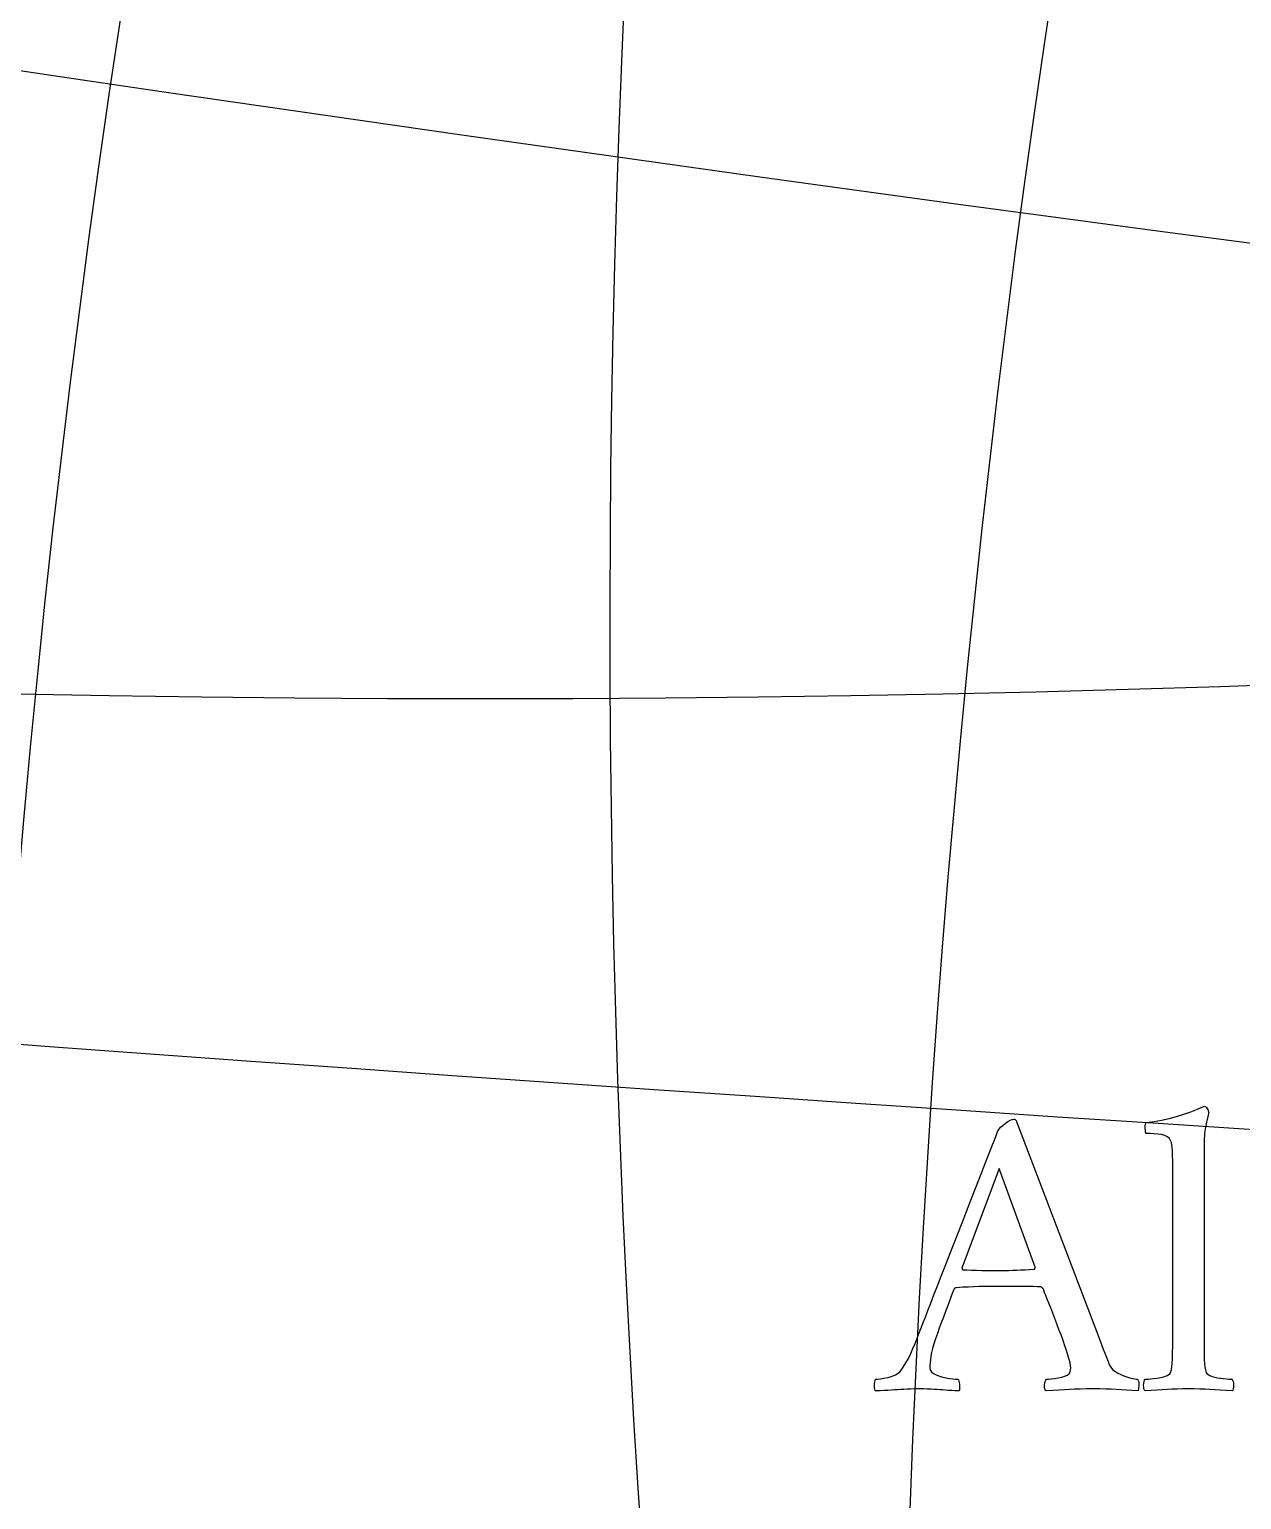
# Model space of a CAD drawing. Header units: millimetres. Extents: x -105 to 105, y -105 to 128.
# Drawn here: x -79.3 to -70.42, y 3.72 to 14.49 of the extents above; entities that cross this region are included whole.
import ezdxf

# ---------------------------------------------------------------- set-up
doc = ezdxf.new("R2010")
doc.units = ezdxf.units.MM
for name, color, linetype in [('ENGRAVE', 7, 'Continuous'), ('ENGRAVE_FINE', 8, 'Continuous'), ('TEXT', 5, 'Continuous')]:
    doc.layers.add(name, color=color, linetype=linetype)

msp = doc.modelspace()

# ---------------------------------------------------------------- linework, layer by layer
at = {"layer": 'ENGRAVE'}
for radius in [102.9, 102.9, 100.1438, 95.025, 95.025, 95.025]:
    msp.add_circle((0, 0), radius, dxfattribs=at)
for centre, radius, start, end in [((16.7555, 0), 96.4909, 100, 260), ((0, 547.2272), 538.9136, 260, 280)]:
    msp.add_arc(centre, radius, start, end, dxfattribs=at)
at = {"layer": 'ENGRAVE_FINE'}
for centre, radius, start, end in [((8.3136, 0), 95.388, 95, 265), ((25.4619, 0), 98.3771, 105, 255), ((7.6193, 3.3261), 95.388, 118.583333, 288.583334), ((15.356, 6.7036), 96.4909, 123.583333, 283.583333), ((23.3353, 10.1868), 98.3771, 128.583333, 278.583333), ((-76.0357, 174.1769), 164.5881, 263.583333, 323.583333), ((-89.9579, 206.0688), 203.7818, 268.583333, 318.583333), ((-111.1567, 254.6295), 261.079, 273.583333, 313.583333), ((-146.8896, 336.4839), 354.6381, 278.583333, 308.583333), ((-218.936, 501.5223), 538.9136, 283.583333, 303.583333), ((-436.2057, 999.2277), 1086.1407, 288.5833333, 298.5833333), ((436.2057, -999.2277), 1086.1407, 108.5833333, 118.5833333), ((0, 367.1484), 354.6381, 255, 285), ((218.936, -501.5223), 538.9136, 103.583333, 123.583333), ((146.8896, -336.4839), 354.6381, 98.583333, 128.583333), ((0, 1090.2896), 1086.1407, 265, 275)]:
    msp.add_arc(centre, radius, start, end, dxfattribs=at)
at = {"layer": 'TEXT'}
for points in [[(-70.9214, 6.1916), (-70.9215, 6.2093), (-70.9218, 6.2287), (-70.9222, 6.2499), (-70.9229, 6.2728), (-70.9243, 6.2953), (-70.9271, 6.3153), (-70.9312, 6.3329), (-70.9367, 6.3479), (-70.9454, 6.3632), (-70.9593, 6.3755), (-70.9784, 6.3847), (-71.0026, 6.3908), (-71.0299, 6.3948), (-71.0582, 6.3977), (-71.0874, 6.3994), (-71.1176, 6.4), (-71.119, 6.4024), (-71.1202, 6.4096), (-71.1213, 6.4216), (-71.1222, 6.4383), (-71.1223, 6.4553), (-71.121, 6.4678), (-71.1184, 6.476), (-71.1145, 6.4797), (-71.0582, 6.4871), (-71.0026, 6.4969), (-70.9478, 6.5093), (-70.8938, 6.5241), (-70.8409, 6.5409), (-70.7896, 6.559), (-70.7398, 6.5785), (-70.6915, 6.5992), (-70.6854, 6.5982), (-70.6796, 6.595), (-70.6739, 6.5898), (-70.6685, 6.5824), (-70.6638, 6.5741), (-70.6604, 6.5659), (-70.6584, 6.558), (-70.6578, 6.5502), (-70.6588, 6.546), (-70.662, 6.5333), (-70.6672, 6.5123), (-70.6746, 6.4828), (-70.682, 6.4454), (-70.6873, 6.4008), (-70.6904, 6.3489), (-70.6915, 6.2897), (-70.6915, 4.8673), (-70.6914, 4.8342), (-70.6911, 4.8022), (-70.6906, 4.7714), (-70.6899, 4.7417), (-70.6885, 4.7139), (-70.6857, 4.6888), (-70.6816, 4.6664), (-70.6762, 4.6466), (-70.6711, 4.6392), (-70.662, 4.6321), (-70.6489, 4.6254), (-70.6317, 4.6191), (-70.6122, 4.6134), (-70.5919, 4.6087), (-70.5708, 4.605), (-70.5489, 4.6022), (-70.5283, 4.6002), (-70.511, 4.5987), (-70.4969, 4.5979), (-70.4861, 4.5976), (-70.482, 4.5903), (-70.4788, 4.5807), (-70.4766, 4.5689), (-70.4754, 4.5547), (-70.4755, 4.5405), (-70.4773, 4.5286), (-70.4808, 4.519), (-70.4861, 4.5118), (-70.5307, 4.5147), (-70.5727, 4.5175), (-70.612, 4.5201), (-70.6486, 4.5225), (-70.685, 4.5245), (-70.7237, 4.5259), (-70.7647, 4.5268), (-70.808, 4.5271), (-70.8498, 4.5268), (-70.8896, 4.5259), (-70.9272, 4.5245), (-70.9628, 4.5225), (-70.9987, 4.5201), (-71.0375, 4.5175), (-71.0791, 4.5147), (-71.1237, 4.5118), (-71.129, 4.519), (-71.1325, 4.5286), (-71.1343, 4.5405), (-71.1344, 4.5547), (-71.1332, 4.5689), (-71.131, 4.5807), (-71.1278, 4.5903), (-71.1237, 4.5976), (-71.113, 4.5979), (-71.0992, 4.5987), (-71.0823, 4.6002), (-71.0624, 4.6022), (-71.0411, 4.605), (-71.0202, 4.6087), (-70.9997, 4.6134), (-70.9796, 4.6191), (-70.962, 4.6254), (-70.949, 4.6321), (-70.9405, 4.6392), (-70.9367, 4.6466), (-70.9312, 4.6664), (-70.9271, 4.6888), (-70.9243, 4.7139), (-70.9229, 4.7417), (-70.9222, 4.7714), (-70.9218, 4.8022), (-70.9215, 4.8342), (-70.9214, 4.8673)], [(-72.779, 4.9378), (-72.7771, 4.9425), (-72.7717, 4.9566), (-72.7626, 4.9801), (-72.7498, 5.0129), (-72.734, 5.0538), (-72.7157, 5.1015), (-72.695, 5.1558), (-72.6717, 5.2168), (-72.6463, 5.283), (-72.6192, 5.3528), (-72.5904, 5.4263), (-72.5598, 5.5034), (-72.5283, 5.5829), (-72.4966, 5.6636), (-72.4647, 5.7454), (-72.4326, 5.8283), (-72.4007, 5.911), (-72.3694, 5.9919), (-72.3386, 6.0712), (-72.3084, 6.1486), (-72.2794, 6.223), (-72.2521, 6.2927), (-72.2265, 6.3579), (-72.2027, 6.4184), (-72.1947, 6.431), (-72.1831, 6.4444), (-72.1679, 6.4586), (-72.149, 6.4736), (-72.1296, 6.487), (-72.1126, 6.4966), (-72.0982, 6.5023), (-72.0862, 6.5042), (-72.0834, 6.5041), (-72.0812, 6.5038), (-72.0796, 6.5034), (-72.0785, 6.5027), (-72.0775, 6.5018), (-72.0759, 6.5008), (-72.0737, 6.4995), (-72.0709, 6.4981), (-71.4609, 4.898), (-71.4308, 4.8191), (-71.408, 4.7601), (-71.3925, 4.721), (-71.3842, 4.7018), (-71.3748, 4.6855), (-71.3616, 4.6704), (-71.3449, 4.6564), (-71.3245, 4.6436), (-71.3022, 4.6322), (-71.28, 4.6225), (-71.2578, 4.6145), (-71.2356, 4.6083), (-71.2154, 4.6036), (-71.1992, 4.6003), (-71.187, 4.5983), (-71.1789, 4.5976), (-71.1737, 4.5889), (-71.1704, 4.5781), (-71.1691, 4.5651), (-71.1697, 4.5501), (-71.1712, 4.5356), (-71.1727, 4.5244), (-71.1743, 4.5165), (-71.1758, 4.5118), (-71.2191, 4.5147), (-71.2601, 4.5175), (-71.2988, 4.5201), (-71.3352, 4.5225), (-71.3722, 4.5245), (-71.4126, 4.5259), (-71.4565, 4.5268), (-71.5038, 4.5271), (-71.5537, 4.5268), (-71.5992, 4.5259), (-71.6403, 4.5245), (-71.677, 4.5225), (-71.7137, 4.5201), (-71.7548, 4.5175), (-71.8003, 4.5147), (-71.8502, 4.5118), (-71.8554, 4.519), (-71.859, 4.5286), (-71.8608, 4.5405), (-71.8609, 4.5547), (-71.8595, 4.5689), (-71.8567, 4.5807), (-71.8526, 4.5903), (-71.8471, 4.5976), (-71.8314, 4.5983), (-71.8119, 4.6003), (-71.7885, 4.6036), (-71.7613, 4.6083), (-71.7345, 4.6142), (-71.7122, 4.621), (-71.6946, 4.6287), (-71.6816, 4.6374), (-71.6762, 4.6447), (-71.6724, 4.6543), (-71.6701, 4.6662), (-71.6693, 4.6804), (-71.6706, 4.6965), (-71.6743, 4.7175), (-71.6805, 4.7433), (-71.6892, 4.7738), (-71.6999, 4.8079), (-71.7118, 4.844), (-71.7252, 4.8822), (-71.7398, 4.9225), (-71.7551, 4.9636), (-71.7705, 5.0041), (-71.7858, 5.0441), (-71.8011, 5.0834), (-71.8158, 5.1208), (-71.8291, 5.1547), (-71.8411, 5.1852), (-71.8517, 5.2122), (-71.8604, 5.2343), (-71.8666, 5.2501), (-71.8704, 5.2596), (-71.8716, 5.2628), (-71.872, 5.2632), (-71.8732, 5.2643), (-71.8751, 5.2662), (-71.8778, 5.2689), (-71.8808, 5.2716), (-71.8839, 5.2735), (-71.887, 5.2746), (-71.89, 5.275), (-71.9144, 5.2764), (-71.9414, 5.2773), (-71.9711, 5.2779), (-72.0034, 5.2781), (-72.0366, 5.2781), (-72.0686, 5.2781), (-72.0994, 5.2781), (-72.1291, 5.2781), (-72.1368, 5.2781), (-72.1444, 5.2781), (-72.1521, 5.2781), (-72.1598, 5.2781), (-72.1672, 5.2781), (-72.1743, 5.2781), (-72.181, 5.2781), (-72.1874, 5.2781), (-72.2316, 5.278), (-72.2724, 5.2777), (-72.3098, 5.2772), (-72.3437, 5.2766), (-72.3782, 5.2755), (-72.4173, 5.2739), (-72.4609, 5.2717), (-72.5092, 5.2689), (-72.5109, 5.2686), (-72.513, 5.2677), (-72.5155, 5.2663), (-72.5184, 5.2643), (-72.5211, 5.2623), (-72.523, 5.2609), (-72.5242, 5.26), (-72.5245, 5.2597), (-72.526, 5.2559), (-72.5303, 5.2444), (-72.5375, 5.2252), (-72.5475, 5.1984), (-72.5596, 5.1663), (-72.5728, 5.1313), (-72.5872, 5.0935), (-72.6027, 5.0528), (-72.6183, 5.0113), (-72.633, 4.9712), (-72.6467, 4.9324), (-72.6594, 4.8949), (-72.672, 4.8581), (-72.682, 4.8244), (-72.6896, 4.7938), (-72.6947, 4.7662), (-72.698, 4.7415), (-72.7004, 4.7194), (-72.7019, 4.7001), (-72.7023, 4.6834), (-72.6994, 4.6674), (-72.6905, 4.6532), (-72.6756, 4.6406), (-72.6548, 4.6298), (-72.6309, 4.6207), (-72.6065, 4.6133), (-72.5818, 4.6077), (-72.5567, 4.6037), (-72.5338, 4.601), (-72.5157, 4.5991), (-72.5024, 4.598), (-72.4939, 4.5976), (-72.491, 4.5929), (-72.4885, 4.5849), (-72.4864, 4.5737), (-72.4847, 4.5593), (-72.4837, 4.5442), (-72.4839, 4.5313), (-72.4853, 4.5205), (-72.4878, 4.5118), (-72.5158, 4.5133), (-72.5418, 4.5148), (-72.5656, 4.5164), (-72.5874, 4.5179), (-72.6081, 4.5194), (-72.6288, 4.521), (-72.6495, 4.5225), (-72.6701, 4.524), (-72.6925, 4.5254), (-72.718, 4.5263), (-72.7469, 4.5269), (-72.779, 4.5271), (-72.8113, 4.5269), (-72.841, 4.5263), (-72.868, 4.5254), (-72.8924, 4.524), (-72.9154, 4.5225), (-72.9384, 4.521), (-72.9614, 4.5194), (-72.9843, 4.5179), (-73.0089, 4.5164), (-73.0365, 4.5148), (-73.0671, 4.5133), (-73.1008, 4.5118), (-73.1035, 4.5165), (-73.1054, 4.5244), (-73.1066, 4.5356), (-73.107, 4.5501), (-73.1066, 4.5651), (-73.1054, 4.5781), (-73.1035, 4.5889), (-73.1008, 4.5976), (-73.0846, 4.5985), (-73.0637, 4.601), (-73.0379, 4.6054), (-73.0073, 4.6114), (-72.9772, 4.6193), (-72.9525, 4.6294), (-72.9335, 4.6416), (-72.92, 4.6558), (-72.8978, 4.6858), (-72.8774, 4.7175), (-72.8588, 4.751), (-72.8418, 4.7861), (-72.8258, 4.8226), (-72.81, 4.8601), (-72.7944, 4.8985), (-72.779, 4.9378)], [(-72.1935, 6.1425), (-72.4663, 5.413), (-72.4662, 5.4126), (-72.4659, 5.4114), (-72.4654, 5.4095), (-72.4648, 5.4068), (-72.4639, 5.4042), (-72.4629, 5.4022), (-72.4616, 5.4011), (-72.4602, 5.4007), (-72.4296, 5.3993), (-72.3962, 5.398), (-72.3599, 5.397), (-72.3207, 5.3961), (-72.2821, 5.3954), (-72.2475, 5.395), (-72.217, 5.3947), (-72.1904, 5.3946), (-72.156, 5.3948), (-72.1234, 5.3953), (-72.0924, 5.3963), (-72.0632, 5.3976), (-72.0342, 5.3992), (-72.0038, 5.4007), (-71.9721, 5.4022), (-71.9391, 5.4038), (-71.9363, 5.4043), (-71.9341, 5.4057), (-71.9325, 5.4081), (-71.9314, 5.4114), (-71.9307, 5.4148), (-71.9303, 5.4172), (-71.93, 5.4186), (-71.9299, 5.4191)]]:
    msp.add_lwpolyline(points, close=True, dxfattribs=at)

doc.saveas('drawing.dxf')
